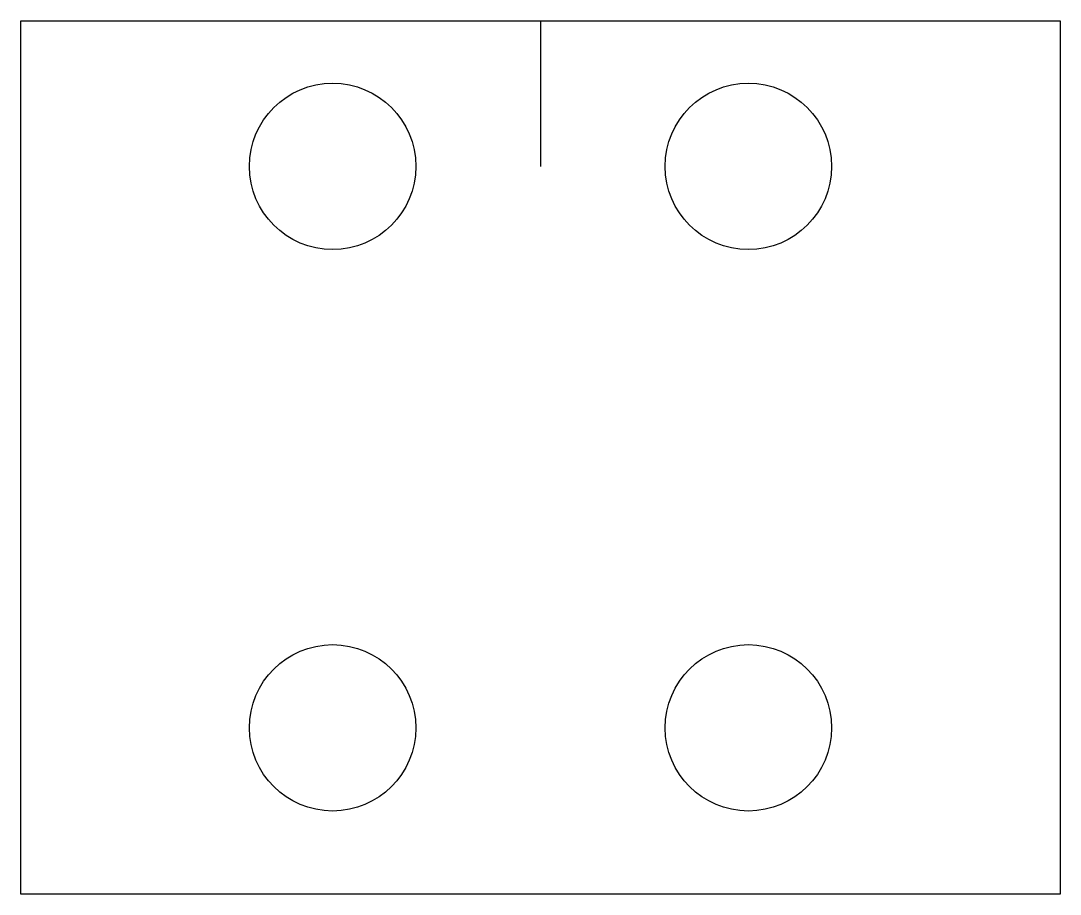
# Model space of a CAD drawing. Header units: millimetres. Extents: x 0 to 50, y 50 to 92.
import ezdxf

# ---------------------------------------------------------------- set-up
doc = ezdxf.new("R2010")
doc.units = ezdxf.units.MM
doc.layers.get('0').update_dxf_attribs({"linetype": 'CONTINUOUS'})

msp = doc.modelspace()

# ---------------------------------------------------------------- linework, layer by layer
msp.add_line((25, 92), (25, 85))
msp.add_lwpolyline([(0, 92), (50, 92), (50, 50), (0, 50)], close=True)
for centre in [(15, 85), (35, 85), (15, 58), (35, 58)]:
    msp.add_circle(centre, 4)

doc.saveas('drawing.dxf')
